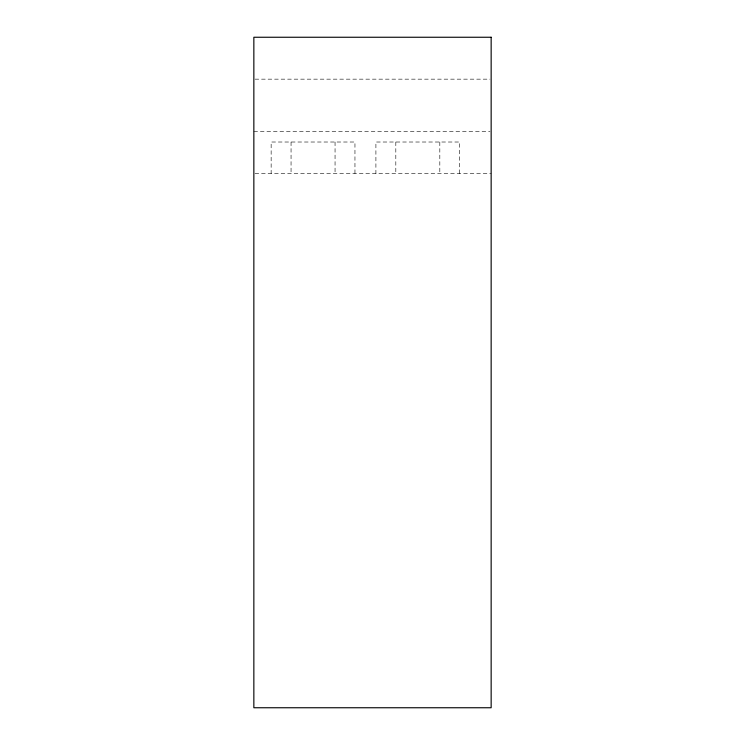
<?xml version="1.0" encoding="UTF-8"?>
<svg xmlns="http://www.w3.org/2000/svg" width="745" height="745" viewBox="0 0 745 745"><rect width="100%" height="100%" fill="white"/><g stroke="black" fill="none" stroke-linecap="round" stroke-linejoin="round"><path stroke-width="0.56" stroke-dasharray="3.73 2.79" d="M255.013 79.156L489.986 79.156M253.849 131.539L489.986 131.539M255.004 173.445L491.151 173.445M459.721 173.445L459.721 142.016L375.908 142.016L375.908 173.445M439.82 142.016L439.82 173.445M395.819 142.016L395.819 173.445M354.955 173.445L354.955 142.016L271.143 142.016L271.143 173.445M335.054 142.016L335.054 173.445M291.053 142.016L291.053 173.445"/><path stroke-width="1.12" d="M491.151 37.25L253.849 37.25L253.849 707.75L491.151 707.75L491.151 37.25"/></g></svg>
